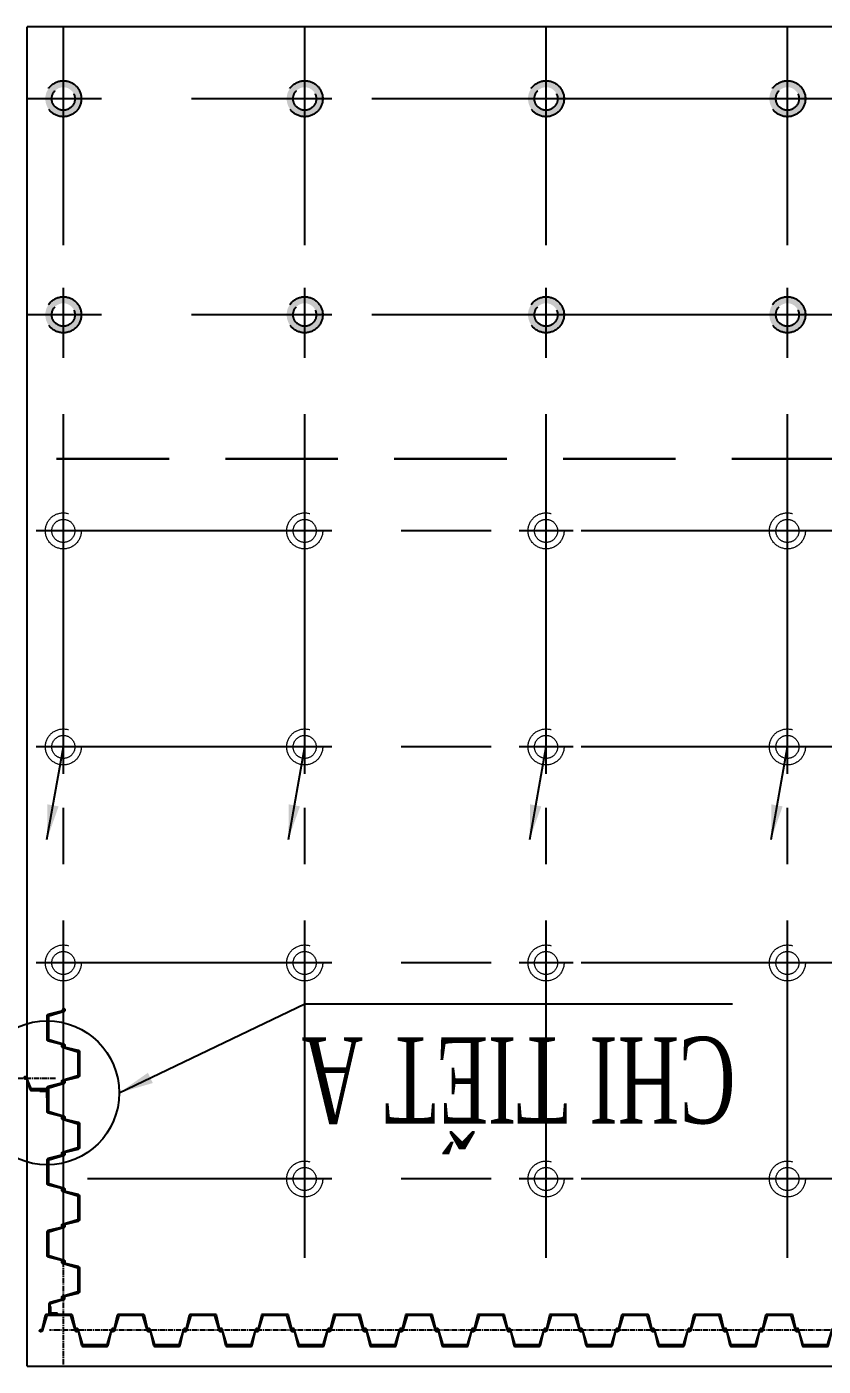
# Model space of a CAD drawing. Extents: x -57534 to 10615, y -13723 to 96319.
# Drawn here: x -13610 to -12504, y 49682 to 51542 of the extents above; entities that cross this region are included whole.
import ezdxf

# ---------------------------------------------------------------- set-up
doc = ezdxf.new("R2010")
doc.units = 0
doc.header["$LTSCALE"] = 5
doc.header["$MEASUREMENT"] = 0
for name, pattern in [('CENTER', [2, 1.25, -0.25, 0.25, -0.25]), ('CENTER2', [1.125, 0.75, -0.125, 0.125, -0.125]), ('HIDDEN', [0.375, 0.25, -0.125])]:
    doc.linetypes.add(name, pattern=pattern)
doc.layers.get('0').update_dxf_attribs({"linetype": 'CONTINUOUS'})
doc.layers.get('DEFPOINTS').update_dxf_attribs({"linetype": 'CONTINUOUS'})
for name, color, linetype in [('BORDER', 2, 'CONTINUOUS'), ('CENTER', 9, 'CENTER2'), ('Coc', 2, 'CONTINUOUS'), ('Cochh', 7, 'CONTINUOUS'), ('Cu', 230, 'CONTINUOUS'), ('DIMENSION', 4, 'CONTINUOUS'), ('HATCH', 7, 'CONTINUOUS'), ('TEXT', 3, 'CONTINUOUS')]:
    doc.layers.add(name, color=color, linetype=linetype)
doc.layers.add('Border k in', color=241, linetype='CONTINUOUS', lineweight=30, plot=False)
doc.layers.add('KHUAT', color=235, linetype='HIDDEN', lineweight=18)
doc.styles.add('DIM', font='romans.shx', dxfattribs={"width": 0.65})
doc.styles.add('THUONG', font='vntimeh.shx', dxfattribs={"width": 0.65})
doc.dimstyles.new('1-400', dxfattribs={"dimscale": 400, "dimtxt": 0.22, "dimasz": 0.12, "dimexe": 0.1, "dimexo": 0.1, "dimgap": 0.08, "dimtad": 1, "dimdec": 0, "dimzin": 0, "dimdsep": 46, "dimtxsty": 'DIM', "dimblk": 'ARCHTICK', "dimcen": 0.15, "dimdle": 0.1, "dimclrd": 4, "dimclre": 7, "dimclrt": 2, "dimaunit": 1, "dimadec": 0, "dimazin": 0, "dimtfac": 1, "dimtdec": 0, "dimtix": 1, "dimtmove": 1, "dimatfit": 3, "dimfxl": 1, "dimtolj": 1, "dimtzin": 0, "dimarcsym": 0})
doc.dimstyles.new('400.Ph', dxfattribs={"dimscale": 400, "dimtxt": 0.2, "dimasz": 0.1, "dimexe": 0.1, "dimexo": 0.1, "dimgap": 0.06, "dimtad": 1, "dimdec": 0, "dimzin": 0, "dimdsep": 46, "dimtxsty": 'DIM', "dimblk": 'ARCHTICK', "dimcen": 0.15, "dimdle": 0.1, "dimclrd": 256, "dimclre": 7, "dimclrt": 6, "dimadec": 0, "dimazin": 0, "dimtfac": 1, "dimtdec": 0, "dimtix": 1, "dimtmove": 0, "dimatfit": 3, "dimfxl": 1, "dimtolj": 1, "dimtzin": 0, "dimarcsym": 0})

# ---------------------------------------------------------------- blocks, each defined once
blk = doc.blocks.new('CocD500_HH')
at = {"layer": 'CENTER', "ltscale": 50}
for p, q in [((0, 37.5), (0, -37.5)), ((-37.5, 0), (37.5, 0))]:
    blk.add_line(p, q, dxfattribs=at)
at = {"layer": 'KHUAT', "ltscale": 100}
for radius in [25, 16]:
    blk.add_circle((0, 0), radius, dxfattribs=at)
blk = doc.blocks.new('_ArchTick')
at = {"color": 0, "linetype": 'ByBlock', "const_width": 0.15}
blk.add_lwpolyline([(-0.5, -0.5), (0.5, 0.5)], dxfattribs=at)
blk = doc.blocks.new('Cu SKSP-V SY390')
at = {"layer": 'CENTER'}
for p, q in [((-25, 20.3), (-25, 24.7)), ((25, 20.3), (25, 24.7))]:
    blk.add_line(p, q, dxfattribs=at)
at = {"layer": 'Cu'}
blk.add_lwpolyline([(-16.6, 2.7, 0.331206), (-15.7, 2), (15.7, 2, 0.331206), (16.6, 2.7), (23.1, 23.9, -0.331206), (24.1, 24.7), (25.3, 24.7, -0.223582), (26.5, 24.1, -0.452935), (26.1, 22.2), (25, 21.7, -0.518485), (24.2, 21.9, -0.300037), (24.7, 22.4), (25.7, 22.9, 0.427626), (25.8, 23.6, 0.215462), (25.3, 23.9), (24.5, 23.9, 0.331206), (23.7, 23.3), (18.4, 1.3, -0.331206), (16.7, 0), (-16.7, 0, -0.331206), (-18.4, 1.3), (-23.7, 23.3, 0.331206), (-24.5, 23.9), (-25.3, 23.9, 0.215462), (-25.8, 23.6, 0.427626), (-25.7, 22.9), (-24.7, 22.4, -0.300037), (-24.2, 21.9, -0.518485), (-25, 21.7), (-26.1, 22.2, -0.452935), (-26.5, 24.1, -0.223582), (-25.3, 24.7), (-24.1, 24.7, -0.331206), (-23.1, 23.9)], format="xyb", close=True, dxfattribs=at)
blk = doc.blocks.new('Cu SKSP-V Loai SY390')
at = {"layer": 'CENTER'}
for p, q in [((-25, 20.3), (-25, 24.7)), ((25, 20.3), (25, 24.7))]:
    blk.add_line(p, q, dxfattribs=at)
at = {"layer": 'Cu'}
blk.add_lwpolyline([(-16.6, 2.7, 0.331206), (-15.7, 2), (15.7, 2, 0.331206), (16.6, 2.7), (23.1, 23.9, -0.331206), (24.1, 24.7), (25.3, 24.7, -0.223582), (26.5, 24.1, -0.452935), (26.1, 22.2), (25, 21.7, -0.518485), (24.2, 21.9, -0.300037), (24.7, 22.4), (25.7, 22.9, 0.427626), (25.8, 23.6, 0.215462), (25.3, 23.9), (24.5, 23.9, 0.331206), (23.7, 23.3), (18.4, 1.3, -0.331206), (16.7, 0), (-16.7, 0, -0.331206), (-18.4, 1.3), (-23.7, 23.3, 0.331206), (-24.5, 23.9), (-25.3, 23.9, 0.215462), (-25.8, 23.6, 0.427626), (-25.7, 22.9), (-24.7, 22.4, -0.300037), (-24.2, 21.9, -0.518485), (-25, 21.7), (-26.1, 22.2, -0.452935), (-26.5, 24.1, -0.223582), (-25.3, 24.7), (-24.1, 24.7, -0.331206), (-23.1, 23.9)], format="xyb", close=True, dxfattribs=at)
at = {"layer": 'DIMENSION'}
blk.add_blockref('Cu SKSP-V SY390', (0, 0), dxfattribs=at)
blk = doc.blocks.new('*U91')
at = {"layer": 'DIMENSION', "xscale": -1, "rotation": 180}
for p in [(2650, 45), (2750, 45), (2850, 45), (2950, 45), (3050, 45), (3150, 45), (3250, 45), (3350, 45), (3450, 45), (3550, 45), (3650, 45)]:
    blk.add_blockref('Cu SKSP-V Loai SY390', p, dxfattribs=at)
at = {"layer": 'DIMENSION'}
for p in [(2700, 0), (2800, 0), (2900, 0), (3000, 0), (3100, 0), (3200, 0), (3300, 0), (3400, 0), (3500, 0), (3600, 0)]:
    blk.add_blockref('Cu SKSP-V Loai SY390', p, dxfattribs=at)
blk = doc.blocks.new('*U92')
at = {"layer": 'DIMENSION', "xscale": -1, "rotation": 180}
for p in [(50, 45), (150, 45), (250, 45), (350, 45)]:
    blk.add_blockref('Cu SKSP-V Loai SY390', p, dxfattribs=at)
at = {"layer": 'DIMENSION'}
for p in [(0, 0), (100, 0), (200, 0), (300, 0)]:
    blk.add_blockref('Cu SKSP-V Loai SY390', p, dxfattribs=at)
blk = doc.blocks.new('cocbs')
at = {"layer": 'Coc'}
h = blk.add_hatch(color=256, dxfattribs=at)
h.paths.add_polyline_path([(-46596.3, 9805.7), (-46596.3, 9796.7, -0.414214), (-46580.3, 9780.7), (-46571.3, 9780.7, 0.414214)])
h.paths.add_polyline_path([(-46571.3, 9780.7), (-46580.3, 9780.7, -0.414214), (-46596.3, 9764.7), (-46596.3, 9755.7, 0.414214)])
h.paths.add_polyline_path([(-46612.3, 9780.7), (-46621.3, 9780.7, 0.414214), (-46596.3, 9755.7), (-46596.3, 9764.7, -0.414214)])
h.paths.add_polyline_path([(-46596.3, 9796.7), (-46596.3, 9805.7, 0.414214), (-46621.3, 9780.7), (-46612.3, 9780.7, -0.414214)])
at = {"layer": 'Coc', "color": 8, "linetype": 'HIDDEN', "ltscale": 50}
for radius in [25, 16]:
    blk.add_circle((-46596.3, 9780.7), radius, dxfattribs=at)
at = {"layer": 'Cochh', "linetype": 'CENTER', "ltscale": 25}
for p, q in [((-46596.3, 9818.2), (-46596.3, 9743.2)), ((-46633.8, 9780.7), (-46558.8, 9780.7))]:
    blk.add_line(p, q, dxfattribs=at)
blk = doc.blocks.new('*D105')
at = {"layer": 'DEFPOINTS', "color": 0}
for p in [(-46789.1, 9367.7), (-46789.1, 8449.5), (-50569.1, 8225.7)]:
    blk.add_point(p, dxfattribs=at)
at = {"layer": 'DIMENSION', "color": 7, "lineweight": -2}
for p, q in [((-46789.1, 9327.7), (-46789.1, 8409.5)), ((-50569.1, 8265.7), (-50569.1, 8489.5))]:
    blk.add_line(p, q, dxfattribs=at)
at = {"layer": 'DIMENSION', "lineweight": -2}
blk.add_line((-50609.1, 8449.5), (-46749.1, 8449.5), dxfattribs=at)
at = {"layer": 'DIMENSION', "lineweight": -2, "xscale": 40, "yscale": 40, "zscale": 40, "rotation": 180}
blk.add_blockref('_ArchTick', (-50569.1, 8449.5), dxfattribs=at)
at = {"layer": 'DIMENSION', "lineweight": -2, "xscale": 40, "yscale": 40, "zscale": 40}
blk.add_blockref('_ArchTick', (-46789.1, 8449.5), dxfattribs=at)
at = {"layer": 'DIMENSION', "color": 6, "insert": (-48679.1, 8513.5), "char_height": 80, "attachment_point": 5, "style": 'DIM'}
blk.add_mtext('\\A1;3780', dxfattribs=at)
blk = doc.blocks.new('A$C7E87390C')
at = {"layer": 'HATCH'}
h = blk.add_hatch(dxfattribs=at)
h.set_pattern_fill('ANSI31', color=256, scale=70, style=0)
h.set_pattern_definition([(225, (4516.7432, 5226.8513), (0.61872, -0.61872), [])])
edge = h.paths.add_edge_path()
edge.add_ellipse((4516.1, 5217.3), major_axis=(0.283, 0.283), ratio=1, start_angle=135, end_angle=225)
edge.add_line((4516.1, 5216.9), (4516.7, 5216.9))
edge.add_line((4516.7, 5216.9), (4516.7, 5226.9))
edge.add_line((4516.7, 5226.9), (4506.7, 5226.9))
edge.add_line((4506.7, 5226.9), (4506.7, 5226.3))
edge.add_ellipse((4507.1, 5226.3), major_axis=(0.283, 0.283), ratio=1, start_angle=135, end_angle=225)
edge.add_line((4507.1, 5225.9), (4514.5, 5225.9))
edge.add_ellipse((4514.5, 5224.7), major_axis=(-0.849, 0.849), ratio=1, start_angle=225, end_angle=315, ccw=False)
edge.add_line((4515.7, 5224.7), (4515.7, 5217.3))
h = blk.add_hatch(dxfattribs=at)
h.set_pattern_fill('ANSI31', color=256, scale=70, angle=180, style=0)
h.set_pattern_definition([(45, (4521.0434, 4916.4574), (-0.61872, 0.61872), [])])
edge = h.paths.add_edge_path()
edge.add_ellipse((4521.6, 4926.1), major_axis=(-0.283, -0.283), ratio=1, start_angle=135, end_angle=225)
edge.add_line((4521.6, 4926.5), (4521, 4926.5))
edge.add_line((4521, 4926.5), (4521, 4916.5))
edge.add_line((4521, 4916.5), (4531, 4916.5))
edge.add_line((4531, 4916.5), (4531, 4917.1))
edge.add_ellipse((4530.6, 4917.1), major_axis=(-0.283, -0.283), ratio=1, start_angle=135, end_angle=225)
edge.add_line((4530.6, 4917.5), (4523.2, 4917.5))
edge.add_ellipse((4523.2, 4918.7), major_axis=(0.849, -0.849), ratio=1, start_angle=225, end_angle=315, ccw=False)
edge.add_line((4522, 4918.7), (4522, 4926.1))
at = {"layer": 'BORDER'}
for p, q in [((4548.5, 5299.4), (768.5, 5299.4)), ((4548.5, 5299.4), (4548.5, 3439.4)), ((1070.5, 3439.4), (4548.5, 3439.4))]:
    blk.add_line(p, q, dxfattribs=at)
at = {"layer": 'Border k in', "linetype": 'HIDDEN', "ltscale": 125}
blk.add_line((1070.5, 4039.4), (4548.5, 4039.4), dxfattribs=at)
at = {"layer": 'CENTER', "ltscale": 2}
for p, q in [((4498.5, 5297), (4498.5, 4857.9)), ((779.8, 5249.4), (4517.7, 5249.4)), ((38390.7, 4899.5), (4509.5, 4899.5))]:
    blk.add_line(p, q, dxfattribs=at)
at = {"layer": 'CENTER', "ltscale": 125}
for p, q in [((3493.5, 5149), (3493.5, 3439.4)), ((3828.5, 5149), (3828.5, 3439.4)), ((4163.5, 5149), (4163.5, 3439.4)), ((4498.5, 5149), (4498.5, 3439.4))]:
    blk.add_line(p, q, dxfattribs=at)
at = {"layer": 'CENTER', "ltscale": 200}
for p, q in [((779.8, 5039.4), (4464.8, 5039.4)), ((779.8, 4739.4), (4503.8, 4739.4)), ((779.8, 4439.4), (4503.8, 4439.4)), ((779.8, 4139.4), (4503.8, 4139.4)), ((1070.5, 3839.4), (4548.5, 3839.4)), ((1070.5, 3539.4), (4548.5, 3539.4))]:
    blk.add_line(p, q, dxfattribs=at)
at = {"layer": 'CENTER'}
for p, q in [((4498.5, 4901.5), (4498.5, 4897.2)), ((4498.5, 4901.5), (4498.5, 4897.2)), ((4548.5, 4901.5), (4548.5, 4897.2)), ((4548.5, 4901.5), (4548.5, 4897.2))]:
    blk.add_line(p, q, dxfattribs=at)
at = {"layer": 'Cu'}
blk.add_lwpolyline([(4521, 4914.4), (4542.2, 4914.4, -0.331206), (4543.2, 4913.7), (4549.6, 4898, 0.331206), (4550.6, 4897.3), (4551.8, 4897.3, 0.223582), (4553, 4897.8, 0.452935), (4552.6, 4899.7), (4551.6, 4900.2, 0.518485), (4550.7, 4900, 0.300037), (4551.2, 4899.5), (4552.2, 4899, -0.427626), (4552.4, 4898.3, -0.215462), (4551.8, 4898.1), (4551, 4898.1, -0.331206), (4550.3, 4898.7), (4544.9, 4915.2, 0.331206), (4543.2, 4916.5), (4521, 4916.5)], format="xyb", dxfattribs=at)
at = {"layer": 'DIMENSION'}
for points in [[(3439.1, 5269.8), (3470.5, 5269.8, -0.331206), (3471.4, 5269.1), (3477.9, 5247.9, 0.331206), (3478.8, 5247.2), (3480.1, 5247.2, 0.223582), (3481.3, 5247.7, 0.452935), (3480.9, 5249.6), (3479.8, 5250.1, 0.518485), (3479, 5249.9, 0.300037), (3479.5, 5249.4), (3480.5, 5248.9, -0.427626), (3480.6, 5248.2, -0.215462), (3480.1, 5248), (3479.3, 5248, -0.331206), (3478.5, 5248.6), (3473.2, 5270.6, 0.331206), (3471.5, 5271.9), (3438.1, 5271.9, 0.331206)], [(4516.7, 5226.9), (4516.7, 5213.2, -0.331206), (4516, 5212.2), (4497.1, 5206.3, 0.331206), (4496.4, 5205.3), (4496.4, 5204.1, 0.223582), (4496.9, 5202.9, 0.452935), (4498.8, 5203.3), (4499.3, 5204.3, 0.518485), (4499.1, 5205.2, 0.300037), (4498.6, 5204.7), (4498.1, 5203.7, -0.427626), (4497.4, 5203.5, -0.215462), (4497.2, 5204.1), (4497.2, 5204.9, -0.331206), (4497.8, 5205.6), (4517.3, 5211, 0.331206), (4518.5, 5212.7), (4518.5, 5226.9)]]:
    blk.add_lwpolyline(points, format="xyb", dxfattribs=at)
for points in [[(3538.2, 5269.1, -0.331206), (3539.1, 5269.8), (3570.5, 5269.8, -0.331206), (3571.4, 5269.1), (3577.9, 5247.9, 0.331206), (3578.8, 5247.2), (3580.1, 5247.2, 0.223582), (3581.3, 5247.7, 0.452935), (3580.9, 5249.6), (3579.8, 5250.1, 0.518485), (3579, 5249.9, 0.300037), (3579.5, 5249.4), (3580.5, 5248.9, -0.427626), (3580.6, 5248.2, -0.215462), (3580.1, 5248), (3579.3, 5248, -0.331206), (3578.5, 5248.6), (3573.2, 5270.6, 0.331206), (3571.5, 5271.9), (3538.1, 5271.9, 0.331206), (3536.4, 5270.6), (3531.1, 5248.6, -0.331206), (3530.3, 5248), (3529.5, 5248, -0.215462), (3529, 5248.2, -0.427626), (3529.1, 5248.9), (3530.1, 5249.4, 0.300037), (3530.6, 5249.9, 0.518485), (3529.8, 5250.1), (3528.7, 5249.6, 0.452935), (3528.3, 5247.7, 0.223582), (3529.5, 5247.2), (3530.7, 5247.2, 0.331206), (3531.7, 5247.9)], [(3638.2, 5269.1, -0.331206), (3639.1, 5269.8), (3670.5, 5269.8, -0.331206), (3671.4, 5269.1), (3677.9, 5247.9, 0.331206), (3678.8, 5247.2), (3680.1, 5247.2, 0.223582), (3681.3, 5247.7, 0.452935), (3680.9, 5249.6), (3679.8, 5250.1, 0.518485), (3679, 5249.9, 0.300037), (3679.5, 5249.4), (3680.5, 5248.9, -0.427626), (3680.6, 5248.2, -0.215462), (3680.1, 5248), (3679.3, 5248, -0.331206), (3678.5, 5248.6), (3673.2, 5270.6, 0.331206), (3671.5, 5271.9), (3638.1, 5271.9, 0.331206), (3636.4, 5270.6), (3631.1, 5248.6, -0.331206), (3630.3, 5248), (3629.5, 5248, -0.215462), (3629, 5248.2, -0.427626), (3629.1, 5248.9), (3630.1, 5249.4, 0.300037), (3630.6, 5249.9, 0.518485), (3629.8, 5250.1), (3628.7, 5249.6, 0.452935), (3628.3, 5247.7, 0.223582), (3629.5, 5247.2), (3630.7, 5247.2, 0.331206), (3631.7, 5247.9)], [(3738.2, 5269.1, -0.331206), (3739.1, 5269.8), (3770.5, 5269.8, -0.331206), (3771.4, 5269.1), (3777.9, 5247.9, 0.331206), (3778.8, 5247.2), (3780.1, 5247.2, 0.223582), (3781.3, 5247.7, 0.452935), (3780.9, 5249.6), (3779.8, 5250.1, 0.518485), (3779, 5249.9, 0.300037), (3779.5, 5249.4), (3780.5, 5248.9, -0.427626), (3780.6, 5248.2, -0.215462), (3780.1, 5248), (3779.3, 5248, -0.331206), (3778.5, 5248.6), (3773.2, 5270.6, 0.331206), (3771.5, 5271.9), (3738.1, 5271.9, 0.331206), (3736.4, 5270.6), (3731.1, 5248.6, -0.331206), (3730.3, 5248), (3729.5, 5248, -0.215462), (3729, 5248.2, -0.427626), (3729.1, 5248.9), (3730.1, 5249.4, 0.300037), (3730.6, 5249.9, 0.518485), (3729.8, 5250.1), (3728.7, 5249.6, 0.452935), (3728.3, 5247.7, 0.223582), (3729.5, 5247.2), (3730.7, 5247.2, 0.331206), (3731.7, 5247.9)], [(3838.2, 5269.1, -0.331206), (3839.1, 5269.8), (3870.5, 5269.8, -0.331206), (3871.4, 5269.1), (3877.9, 5247.9, 0.331206), (3878.8, 5247.2), (3880.1, 5247.2, 0.223582), (3881.3, 5247.7, 0.452935), (3880.9, 5249.6), (3879.8, 5250.1, 0.518485), (3879, 5249.9, 0.300037), (3879.5, 5249.4), (3880.5, 5248.9, -0.427626), (3880.6, 5248.2, -0.215462), (3880.1, 5248), (3879.3, 5248, -0.331206), (3878.5, 5248.6), (3873.2, 5270.6, 0.331206), (3871.5, 5271.9), (3838.1, 5271.9, 0.331206), (3836.4, 5270.6), (3831.1, 5248.6, -0.331206), (3830.3, 5248), (3829.5, 5248, -0.215462), (3829, 5248.2, -0.427626), (3829.1, 5248.9), (3830.1, 5249.4, 0.300037), (3830.6, 5249.9, 0.518485), (3829.8, 5250.1), (3828.7, 5249.6, 0.452935), (3828.3, 5247.7, 0.223582), (3829.5, 5247.2), (3830.7, 5247.2, 0.331206), (3831.7, 5247.9)], [(3938.2, 5269.1, -0.331206), (3939.1, 5269.8), (3970.5, 5269.8, -0.331206), (3971.4, 5269.1), (3977.9, 5247.9, 0.331206), (3978.8, 5247.2), (3980.1, 5247.2, 0.223582), (3981.3, 5247.7, 0.452935), (3980.9, 5249.6), (3979.8, 5250.1, 0.518485), (3979, 5249.9, 0.300037), (3979.5, 5249.4), (3980.5, 5248.9, -0.427626), (3980.6, 5248.2, -0.215462), (3980.1, 5248), (3979.3, 5248, -0.331206), (3978.5, 5248.6), (3973.2, 5270.6, 0.331206), (3971.5, 5271.9), (3938.1, 5271.9, 0.331206), (3936.4, 5270.6), (3931.1, 5248.6, -0.331206), (3930.3, 5248), (3929.5, 5248, -0.215462), (3929, 5248.2, -0.427626), (3929.1, 5248.9), (3930.1, 5249.4, 0.300037), (3930.6, 5249.9, 0.518485), (3929.8, 5250.1), (3928.7, 5249.6, 0.452935), (3928.3, 5247.7, 0.223582), (3929.5, 5247.2), (3930.7, 5247.2, 0.331206), (3931.7, 5247.9)], [(4038.2, 5269.1, -0.331206), (4039.1, 5269.8), (4070.5, 5269.8, -0.331206), (4071.4, 5269.1), (4077.9, 5247.9, 0.331206), (4078.8, 5247.2), (4080.1, 5247.2, 0.223582), (4081.3, 5247.7, 0.452935), (4080.9, 5249.6), (4079.8, 5250.1, 0.518485), (4079, 5249.9, 0.300037), (4079.5, 5249.4), (4080.5, 5248.9, -0.427626), (4080.6, 5248.2, -0.215462), (4080.1, 5248), (4079.3, 5248, -0.331206), (4078.5, 5248.6), (4073.2, 5270.6, 0.331206), (4071.5, 5271.9), (4038.1, 5271.9, 0.331206), (4036.4, 5270.6), (4031.1, 5248.6, -0.331206), (4030.3, 5248), (4029.5, 5248, -0.215462), (4029, 5248.2, -0.427626), (4029.1, 5248.9), (4030.1, 5249.4, 0.300037), (4030.6, 5249.9, 0.518485), (4029.8, 5250.1), (4028.7, 5249.6, 0.452935), (4028.3, 5247.7, 0.223582), (4029.5, 5247.2), (4030.7, 5247.2, 0.331206), (4031.7, 5247.9)], [(4138.2, 5269.1, -0.331206), (4139.1, 5269.8), (4170.5, 5269.8, -0.331206), (4171.4, 5269.1), (4177.9, 5247.9, 0.331206), (4178.8, 5247.2), (4180.1, 5247.2, 0.223582), (4181.3, 5247.7, 0.452935), (4180.9, 5249.6), (4179.8, 5250.1, 0.518485), (4179, 5249.9, 0.300037), (4179.5, 5249.4), (4180.5, 5248.9, -0.427626), (4180.6, 5248.2, -0.215462), (4180.1, 5248), (4179.3, 5248, -0.331206), (4178.5, 5248.6), (4173.2, 5270.6, 0.331206), (4171.5, 5271.9), (4138.1, 5271.9, 0.331206), (4136.4, 5270.6), (4131.1, 5248.6, -0.331206), (4130.3, 5248), (4129.5, 5248, -0.215462), (4129, 5248.2, -0.427626), (4129.1, 5248.9), (4130.1, 5249.4, 0.300037), (4130.6, 5249.9, 0.518485), (4129.8, 5250.1), (4128.7, 5249.6, 0.452935), (4128.3, 5247.7, 0.223582), (4129.5, 5247.2), (4130.7, 5247.2, 0.331206), (4131.7, 5247.9)], [(4238.2, 5269.1, -0.331206), (4239.1, 5269.8), (4270.5, 5269.8, -0.331206), (4271.4, 5269.1), (4277.9, 5247.9, 0.331206), (4278.8, 5247.2), (4280.1, 5247.2, 0.223582), (4281.3, 5247.7, 0.452935), (4280.9, 5249.6), (4279.8, 5250.1, 0.518485), (4279, 5249.9, 0.300037), (4279.5, 5249.4), (4280.5, 5248.9, -0.427626), (4280.6, 5248.2, -0.215462), (4280.1, 5248), (4279.3, 5248, -0.331206), (4278.5, 5248.6), (4273.2, 5270.6, 0.331206), (4271.5, 5271.9), (4238.1, 5271.9, 0.331206), (4236.4, 5270.6), (4231.1, 5248.6, -0.331206), (4230.3, 5248), (4229.5, 5248, -0.215462), (4229, 5248.2, -0.427626), (4229.1, 5248.9), (4230.1, 5249.4, 0.300037), (4230.6, 5249.9, 0.518485), (4229.8, 5250.1), (4228.7, 5249.6, 0.452935), (4228.3, 5247.7, 0.223582), (4229.5, 5247.2), (4230.7, 5247.2, 0.331206), (4231.7, 5247.9)], [(4338.2, 5269.1, -0.331206), (4339.1, 5269.8), (4370.5, 5269.8, -0.331206), (4371.4, 5269.1), (4377.9, 5247.9, 0.331206), (4378.8, 5247.2), (4380.1, 5247.2, 0.223582), (4381.3, 5247.7, 0.452935), (4380.9, 5249.6), (4379.8, 5250.1, 0.518485), (4379, 5249.9, 0.300037), (4379.5, 5249.4), (4380.5, 5248.9, -0.427626), (4380.6, 5248.2, -0.215462), (4380.1, 5248), (4379.3, 5248, -0.331206), (4378.5, 5248.6), (4373.2, 5270.6, 0.331206), (4371.5, 5271.9), (4338.1, 5271.9, 0.331206), (4336.4, 5270.6), (4331.1, 5248.6, -0.331206), (4330.3, 5248), (4329.5, 5248, -0.215462), (4329, 5248.2, -0.427626), (4329.1, 5248.9), (4330.1, 5249.4, 0.300037), (4330.6, 5249.9, 0.518485), (4329.8, 5250.1), (4328.7, 5249.6, 0.452935), (4328.3, 5247.7, 0.223582), (4329.5, 5247.2), (4330.7, 5247.2, 0.331206), (4331.7, 5247.9)], [(4438.2, 5269.1, -0.331206), (4439.1, 5269.8), (4470.5, 5269.8, -0.331206), (4471.4, 5269.1), (4477.9, 5247.9, 0.331206), (4478.8, 5247.2), (4480.1, 5247.2, 0.223582), (4481.3, 5247.7, 0.452935), (4480.9, 5249.6), (4479.8, 5250.1, 0.518485), (4479, 5249.9, 0.300037), (4479.5, 5249.4), (4480.5, 5248.9, -0.427626), (4480.6, 5248.2, -0.215462), (4480.1, 5248), (4479.3, 5248, -0.331206), (4478.5, 5248.6), (4473.2, 5270.6, 0.331206), (4471.5, 5271.9), (4438.1, 5271.9, 0.331206), (4436.4, 5270.6), (4431.1, 5248.6, -0.331206), (4430.3, 5248), (4429.5, 5248, -0.215462), (4429, 5248.2, -0.427626), (4429.1, 5248.9), (4430.1, 5249.4, 0.300037), (4430.6, 5249.9, 0.518485), (4429.8, 5250.1), (4428.7, 5249.6, 0.452935), (4428.3, 5247.7, 0.223582), (4429.5, 5247.2), (4430.7, 5247.2, 0.331206), (4431.7, 5247.9)], [(3488.2, 5229.6, 0.331206), (3489.1, 5228.9), (3520.5, 5228.9, 0.331206), (3521.4, 5229.6), (3527.9, 5250.8, -0.331206), (3528.8, 5251.5), (3530.1, 5251.5, -0.223582), (3531.3, 5251, -0.452935), (3530.9, 5249.1), (3529.8, 5248.6, -0.518485), (3529, 5248.8, -0.300037), (3529.5, 5249.3), (3530.5, 5249.8, 0.427626), (3530.6, 5250.5, 0.215462), (3530.1, 5250.7), (3529.3, 5250.7, 0.331206), (3528.5, 5250.1), (3523.2, 5228.1, -0.331206), (3521.5, 5226.9), (3488.1, 5226.9, -0.331206), (3486.4, 5228.1), (3481.1, 5250.1, 0.331206), (3480.3, 5250.7), (3479.5, 5250.7, 0.215462), (3479, 5250.5, 0.427626), (3479.1, 5249.8), (3480.1, 5249.3, -0.300037), (3480.6, 5248.8, -0.518485), (3479.8, 5248.6), (3478.7, 5249.1, -0.452935), (3478.3, 5251, -0.223582), (3479.5, 5251.5), (3480.7, 5251.5, -0.331206), (3481.7, 5250.8)], [(3588.2, 5229.6, 0.331206), (3589.1, 5228.9), (3620.5, 5228.9, 0.331206), (3621.4, 5229.6), (3627.9, 5250.8, -0.331206), (3628.8, 5251.5), (3630.1, 5251.5, -0.223582), (3631.3, 5251, -0.452935), (3630.9, 5249.1), (3629.8, 5248.6, -0.518485), (3629, 5248.8, -0.300037), (3629.5, 5249.3), (3630.5, 5249.8, 0.427626), (3630.6, 5250.5, 0.215462), (3630.1, 5250.7), (3629.3, 5250.7, 0.331206), (3628.5, 5250.1), (3623.2, 5228.1, -0.331206), (3621.5, 5226.9), (3588.1, 5226.9, -0.331206), (3586.4, 5228.1), (3581.1, 5250.1, 0.331206), (3580.3, 5250.7), (3579.5, 5250.7, 0.215462), (3579, 5250.5, 0.427626), (3579.1, 5249.8), (3580.1, 5249.3, -0.300037), (3580.6, 5248.8, -0.518485), (3579.8, 5248.6), (3578.7, 5249.1, -0.452935), (3578.3, 5251, -0.223582), (3579.5, 5251.5), (3580.7, 5251.5, -0.331206), (3581.7, 5250.8)], [(3688.2, 5229.6, 0.331206), (3689.1, 5228.9), (3720.5, 5228.9, 0.331206), (3721.4, 5229.6), (3727.9, 5250.8, -0.331206), (3728.8, 5251.5), (3730.1, 5251.5, -0.223582), (3731.3, 5251, -0.452935), (3730.9, 5249.1), (3729.8, 5248.6, -0.518485), (3729, 5248.8, -0.300037), (3729.5, 5249.3), (3730.5, 5249.8, 0.427626), (3730.6, 5250.5, 0.215462), (3730.1, 5250.7), (3729.3, 5250.7, 0.331206), (3728.5, 5250.1), (3723.2, 5228.1, -0.331206), (3721.5, 5226.9), (3688.1, 5226.9, -0.331206), (3686.4, 5228.1), (3681.1, 5250.1, 0.331206), (3680.3, 5250.7), (3679.5, 5250.7, 0.215462), (3679, 5250.5, 0.427626), (3679.1, 5249.8), (3680.1, 5249.3, -0.300037), (3680.6, 5248.8, -0.518485), (3679.8, 5248.6), (3678.7, 5249.1, -0.452935), (3678.3, 5251, -0.223582), (3679.5, 5251.5), (3680.7, 5251.5, -0.331206), (3681.7, 5250.8)], [(3788.2, 5229.6, 0.331206), (3789.1, 5228.9), (3820.5, 5228.9, 0.331206), (3821.4, 5229.6), (3827.9, 5250.8, -0.331206), (3828.8, 5251.5), (3830.1, 5251.5, -0.223582), (3831.3, 5251, -0.452935), (3830.9, 5249.1), (3829.8, 5248.6, -0.518485), (3829, 5248.8, -0.300037), (3829.5, 5249.3), (3830.5, 5249.8, 0.427626), (3830.6, 5250.5, 0.215462), (3830.1, 5250.7), (3829.3, 5250.7, 0.331206), (3828.5, 5250.1), (3823.2, 5228.1, -0.331206), (3821.5, 5226.9), (3788.1, 5226.9, -0.331206), (3786.4, 5228.1), (3781.1, 5250.1, 0.331206), (3780.3, 5250.7), (3779.5, 5250.7, 0.215462), (3779, 5250.5, 0.427626), (3779.1, 5249.8), (3780.1, 5249.3, -0.300037), (3780.6, 5248.8, -0.518485), (3779.8, 5248.6), (3778.7, 5249.1, -0.452935), (3778.3, 5251, -0.223582), (3779.5, 5251.5), (3780.7, 5251.5, -0.331206), (3781.7, 5250.8)], [(3888.2, 5229.6, 0.331206), (3889.1, 5228.9), (3920.5, 5228.9, 0.331206), (3921.4, 5229.6), (3927.9, 5250.8, -0.331206), (3928.8, 5251.5), (3930.1, 5251.5, -0.223582), (3931.3, 5251, -0.452935), (3930.9, 5249.1), (3929.8, 5248.6, -0.518485), (3929, 5248.8, -0.300037), (3929.5, 5249.3), (3930.5, 5249.8, 0.427626), (3930.6, 5250.5, 0.215462), (3930.1, 5250.7), (3929.3, 5250.7, 0.331206), (3928.5, 5250.1), (3923.2, 5228.1, -0.331206), (3921.5, 5226.9), (3888.1, 5226.9, -0.331206), (3886.4, 5228.1), (3881.1, 5250.1, 0.331206), (3880.3, 5250.7), (3879.5, 5250.7, 0.215462), (3879, 5250.5, 0.427626), (3879.1, 5249.8), (3880.1, 5249.3, -0.300037), (3880.6, 5248.8, -0.518485), (3879.8, 5248.6), (3878.7, 5249.1, -0.452935), (3878.3, 5251, -0.223582), (3879.5, 5251.5), (3880.7, 5251.5, -0.331206), (3881.7, 5250.8)], [(3988.2, 5229.6, 0.331206), (3989.1, 5228.9), (4020.5, 5228.9, 0.331206), (4021.4, 5229.6), (4027.9, 5250.8, -0.331206), (4028.8, 5251.5), (4030.1, 5251.5, -0.223582), (4031.3, 5251, -0.452935), (4030.9, 5249.1), (4029.8, 5248.6, -0.518485), (4029, 5248.8, -0.300037), (4029.5, 5249.3), (4030.5, 5249.8, 0.427626), (4030.6, 5250.5, 0.215462), (4030.1, 5250.7), (4029.3, 5250.7, 0.331206), (4028.5, 5250.1), (4023.2, 5228.1, -0.331206), (4021.5, 5226.9), (3988.1, 5226.9, -0.331206), (3986.4, 5228.1), (3981.1, 5250.1, 0.331206), (3980.3, 5250.7), (3979.5, 5250.7, 0.215462), (3979, 5250.5, 0.427626), (3979.1, 5249.8), (3980.1, 5249.3, -0.300037), (3980.6, 5248.8, -0.518485), (3979.8, 5248.6), (3978.7, 5249.1, -0.452935), (3978.3, 5251, -0.223582), (3979.5, 5251.5), (3980.7, 5251.5, -0.331206), (3981.7, 5250.8)], [(4088.2, 5229.6, 0.331206), (4089.1, 5228.9), (4120.5, 5228.9, 0.331206), (4121.4, 5229.6), (4127.9, 5250.8, -0.331206), (4128.8, 5251.5), (4130.1, 5251.5, -0.223582), (4131.3, 5251, -0.452935), (4130.9, 5249.1), (4129.8, 5248.6, -0.518485), (4129, 5248.8, -0.300037), (4129.5, 5249.3), (4130.5, 5249.8, 0.427626), (4130.6, 5250.5, 0.215462), (4130.1, 5250.7), (4129.3, 5250.7, 0.331206), (4128.5, 5250.1), (4123.2, 5228.1, -0.331206), (4121.5, 5226.9), (4088.1, 5226.9, -0.331206), (4086.4, 5228.1), (4081.1, 5250.1, 0.331206), (4080.3, 5250.7), (4079.5, 5250.7, 0.215462), (4079, 5250.5, 0.427626), (4079.1, 5249.8), (4080.1, 5249.3, -0.300037), (4080.6, 5248.8, -0.518485), (4079.8, 5248.6), (4078.7, 5249.1, -0.452935), (4078.3, 5251, -0.223582), (4079.5, 5251.5), (4080.7, 5251.5, -0.331206), (4081.7, 5250.8)], [(4188.2, 5229.6, 0.331206), (4189.1, 5228.9), (4220.5, 5228.9, 0.331206), (4221.4, 5229.6), (4227.9, 5250.8, -0.331206), (4228.8, 5251.5), (4230.1, 5251.5, -0.223582), (4231.3, 5251, -0.452935), (4230.9, 5249.1), (4229.8, 5248.6, -0.518485), (4229, 5248.8, -0.300037), (4229.5, 5249.3), (4230.5, 5249.8, 0.427626), (4230.6, 5250.5, 0.215462), (4230.1, 5250.7), (4229.3, 5250.7, 0.331206), (4228.5, 5250.1), (4223.2, 5228.1, -0.331206), (4221.5, 5226.9), (4188.1, 5226.9, -0.331206), (4186.4, 5228.1), (4181.1, 5250.1, 0.331206), (4180.3, 5250.7), (4179.5, 5250.7, 0.215462), (4179, 5250.5, 0.427626), (4179.1, 5249.8), (4180.1, 5249.3, -0.300037), (4180.6, 5248.8, -0.518485), (4179.8, 5248.6), (4178.7, 5249.1, -0.452935), (4178.3, 5251, -0.223582), (4179.5, 5251.5), (4180.7, 5251.5, -0.331206), (4181.7, 5250.8)], [(4288.2, 5229.6, 0.331206), (4289.1, 5228.9), (4320.5, 5228.9, 0.331206), (4321.4, 5229.6), (4327.9, 5250.8, -0.331206), (4328.8, 5251.5), (4330.1, 5251.5, -0.223582), (4331.3, 5251, -0.452935), (4330.9, 5249.1), (4329.8, 5248.6, -0.518485), (4329, 5248.8, -0.300037), (4329.5, 5249.3), (4330.5, 5249.8, 0.427626), (4330.6, 5250.5, 0.215462), (4330.1, 5250.7), (4329.3, 5250.7, 0.331206), (4328.5, 5250.1), (4323.2, 5228.1, -0.331206), (4321.5, 5226.9), (4288.1, 5226.9, -0.331206), (4286.4, 5228.1), (4281.1, 5250.1, 0.331206), (4280.3, 5250.7), (4279.5, 5250.7, 0.215462), (4279, 5250.5, 0.427626), (4279.1, 5249.8), (4280.1, 5249.3, -0.300037), (4280.6, 5248.8, -0.518485), (4279.8, 5248.6), (4278.7, 5249.1, -0.452935), (4278.3, 5251, -0.223582), (4279.5, 5251.5), (4280.7, 5251.5, -0.331206), (4281.7, 5250.8)], [(4388.2, 5229.6, 0.331206), (4389.1, 5228.9), (4420.5, 5228.9, 0.331206), (4421.4, 5229.6), (4427.9, 5250.8, -0.331206), (4428.8, 5251.5), (4430.1, 5251.5, -0.223582), (4431.3, 5251, -0.452935), (4430.9, 5249.1), (4429.8, 5248.6, -0.518485), (4429, 5248.8, -0.300037), (4429.5, 5249.3), (4430.5, 5249.8, 0.427626), (4430.6, 5250.5, 0.215462), (4430.1, 5250.7), (4429.3, 5250.7, 0.331206), (4428.5, 5250.1), (4423.2, 5228.1, -0.331206), (4421.5, 5226.9), (4388.1, 5226.9, -0.331206), (4386.4, 5228.1), (4381.1, 5250.1, 0.331206), (4380.3, 5250.7), (4379.5, 5250.7, 0.215462), (4379, 5250.5, 0.427626), (4379.1, 5249.8), (4380.1, 5249.3, -0.300037), (4380.6, 5248.8, -0.518485), (4379.8, 5248.6), (4378.7, 5249.1, -0.452935), (4378.3, 5251, -0.223582), (4379.5, 5251.5), (4380.7, 5251.5, -0.331206), (4381.7, 5250.8)], [(4488.2, 5229.6, 0.331206), (4489.1, 5228.9), (4520.5, 5228.9, 0.331206), (4521.4, 5229.6), (4527.9, 5250.8, -0.331206), (4528.8, 5251.5), (4530.1, 5251.5, -0.223582), (4531.3, 5251, -0.452935), (4530.9, 5249.1), (4529.8, 5248.6, -0.518485), (4529, 5248.8, -0.300037), (4529.5, 5249.3), (4530.5, 5249.8, 0.427626), (4530.6, 5250.5, 0.215462), (4530.1, 5250.7), (4529.3, 5250.7, 0.331206), (4528.5, 5250.1), (4523.2, 5228.1, -0.331206), (4521.5, 5226.9), (4488.1, 5226.9, -0.331206), (4486.4, 5228.1), (4481.1, 5250.1, 0.331206), (4480.3, 5250.7), (4479.5, 5250.7, 0.215462), (4479, 5250.5, 0.427626), (4479.1, 5249.8), (4480.1, 5249.3, -0.300037), (4480.6, 5248.8, -0.518485), (4479.8, 5248.6), (4478.7, 5249.1, -0.452935), (4478.3, 5251, -0.223582), (4479.5, 5251.5), (4480.7, 5251.5, -0.331206), (4481.7, 5250.8)], [(4515.7, 5217.3, 0.414214), (4516.1, 5216.9), (4516.7, 5216.9), (4516.7, 5226.9), (4506.7, 5226.9), (4506.7, 5226.3, 0.414214), (4507.1, 5225.9), (4514.5, 5225.9, -0.414214), (4515.7, 5224.7)], [(4478.8, 5196, 0.331206), (4478.1, 5195), (4478.1, 5163.7, 0.331206), (4478.8, 5162.7), (4500, 5156.3, -0.331206), (4500.7, 5155.3), (4500.7, 5154.1, -0.223582), (4500.2, 5152.9, -0.452935), (4498.3, 5153.3), (4497.8, 5154.3, -0.518485), (4498, 5155.2, -0.300037), (4498.5, 5154.7), (4499, 5153.7, 0.427626), (4499.7, 5153.5, 0.215462), (4499.9, 5154.1), (4499.9, 5154.9, 0.331206), (4499.3, 5155.6), (4477.3, 5161, -0.331206), (4476, 5162.7), (4476, 5196, -0.331206), (4477.3, 5197.7), (4499.3, 5203.1, 0.331206), (4499.9, 5203.9), (4499.9, 5204.6, 0.215462), (4499.7, 5205.2, 0.427626), (4499, 5205), (4498.5, 5204, -0.300037), (4498, 5203.5, -0.518485), (4497.8, 5204.4), (4498.3, 5205.4, -0.452935), (4500.2, 5205.8, -0.223582), (4500.7, 5204.6), (4500.7, 5203.4, -0.331206), (4500, 5202.4)], [(4518.3, 5146, -0.331206), (4519, 5145), (4519, 5113.7, -0.331206), (4518.3, 5112.7), (4497.1, 5106.3, 0.331206), (4496.4, 5105.3), (4496.4, 5104.1, 0.223582), (4496.9, 5102.9, 0.452935), (4498.8, 5103.3), (4499.3, 5104.3, 0.518485), (4499.1, 5105.2, 0.300037), (4498.6, 5104.7), (4498.1, 5103.7, -0.427626), (4497.4, 5103.5, -0.215462), (4497.2, 5104.1), (4497.2, 5104.9, -0.331206), (4497.8, 5105.6), (4519.8, 5111, 0.331206), (4521, 5112.7), (4521, 5146, 0.331206), (4519.8, 5147.7), (4497.8, 5153.1, -0.331206), (4497.2, 5153.9), (4497.2, 5154.6, -0.215462), (4497.4, 5155.2, -0.427626), (4498.1, 5155), (4498.6, 5154, 0.300037), (4499.1, 5153.5, 0.518485), (4499.3, 5154.4), (4498.8, 5155.4, 0.452935), (4496.9, 5155.8, 0.223582), (4496.4, 5154.6), (4496.4, 5153.4, 0.331206), (4497.1, 5152.4)], [(4478.8, 5096, 0.331206), (4478.1, 5095), (4478.1, 5063.7, 0.331206), (4478.8, 5062.7), (4500, 5056.3, -0.331206), (4500.7, 5055.3), (4500.7, 5054.1, -0.223582), (4500.2, 5052.9, -0.452935), (4498.3, 5053.3), (4497.8, 5054.3, -0.518485), (4498, 5055.2, -0.300037), (4498.5, 5054.7), (4499, 5053.7, 0.427626), (4499.7, 5053.5, 0.215462), (4499.9, 5054.1), (4499.9, 5054.9, 0.331206), (4499.3, 5055.6), (4477.3, 5061, -0.331206), (4476, 5062.7), (4476, 5096, -0.331206), (4477.3, 5097.7), (4499.3, 5103.1, 0.331206), (4499.9, 5103.9), (4499.9, 5104.6, 0.215462), (4499.7, 5105.2, 0.427626), (4499, 5105), (4498.5, 5104, -0.300037), (4498, 5103.5, -0.518485), (4497.8, 5104.4), (4498.3, 5105.4, -0.452935), (4500.2, 5105.8, -0.223582), (4500.7, 5104.6), (4500.7, 5103.4, -0.331206), (4500, 5102.4)], [(4518.3, 5046, -0.331206), (4519, 5045), (4519, 5013.7, -0.331206), (4518.3, 5012.7), (4497.1, 5006.3, 0.331206), (4496.4, 5005.3), (4496.4, 5004.1, 0.223582), (4496.9, 5002.9, 0.452935), (4498.8, 5003.3), (4499.3, 5004.3, 0.518485), (4499.1, 5005.2, 0.300037), (4498.6, 5004.7), (4498.1, 5003.7, -0.427626), (4497.4, 5003.5, -0.215462), (4497.2, 5004.1), (4497.2, 5004.9, -0.331206), (4497.8, 5005.6), (4519.8, 5011, 0.331206), (4521, 5012.7), (4521, 5046, 0.331206), (4519.8, 5047.7), (4497.8, 5053.1, -0.331206), (4497.2, 5053.9), (4497.2, 5054.6, -0.215462), (4497.4, 5055.2, -0.427626), (4498.1, 5055), (4498.6, 5054, 0.300037), (4499.1, 5053.5, 0.518485), (4499.3, 5054.4), (4498.8, 5055.4, 0.452935), (4496.9, 5055.8, 0.223582), (4496.4, 5054.6), (4496.4, 5053.4, 0.331206), (4497.1, 5052.4)], [(4478.8, 4996, 0.331206), (4478.1, 4995), (4478.1, 4963.7, 0.331206), (4478.8, 4962.7), (4500, 4956.3, -0.331206), (4500.7, 4955.3), (4500.7, 4954.1, -0.223582), (4500.2, 4952.9, -0.452935), (4498.3, 4953.3), (4497.8, 4954.3, -0.518485), (4498, 4955.2, -0.300037), (4498.5, 4954.7), (4499, 4953.7, 0.427626), (4499.7, 4953.5, 0.215462), (4499.9, 4954.1), (4499.9, 4954.9, 0.331206), (4499.3, 4955.6), (4477.3, 4961, -0.331206), (4476, 4962.7), (4476, 4996, -0.331206), (4477.3, 4997.7), (4499.3, 5003.1, 0.331206), (4499.9, 5003.9), (4499.9, 5004.6, 0.215462), (4499.7, 5005.2, 0.427626), (4499, 5005), (4498.5, 5004, -0.300037), (4498, 5003.5, -0.518485), (4497.8, 5004.4), (4498.3, 5005.4, -0.452935), (4500.2, 5005.8, -0.223582), (4500.7, 5004.6), (4500.7, 5003.4, -0.331206), (4500, 5002.4)], [(4518.3, 4946, -0.331206), (4519, 4945), (4519, 4913.7, -0.331206), (4518.3, 4912.7), (4497.1, 4906.3, 0.331206), (4496.4, 4905.3), (4496.4, 4904.1, 0.223582), (4496.9, 4902.9, 0.452935), (4498.8, 4903.3), (4499.3, 4904.3, 0.518485), (4499.1, 4905.2, 0.300037), (4498.6, 4904.7), (4498.1, 4903.7, -0.427626), (4497.4, 4903.5, -0.215462), (4497.2, 4904.1), (4497.2, 4904.9, -0.331206), (4497.8, 4905.6), (4519.8, 4911, 0.331206), (4521, 4912.7), (4521, 4946, 0.331206), (4519.8, 4947.7), (4497.8, 4953.1, -0.331206), (4497.2, 4953.9), (4497.2, 4954.6, -0.215462), (4497.4, 4955.2, -0.427626), (4498.1, 4955), (4498.6, 4954, 0.300037), (4499.1, 4953.5, 0.518485), (4499.3, 4954.4), (4498.8, 4955.4, 0.452935), (4496.9, 4955.8, 0.223582), (4496.4, 4954.6), (4496.4, 4953.4, 0.331206), (4497.1, 4952.4)], [(4522, 4926.1, 0.414214), (4521.6, 4926.5), (4521, 4926.5), (4521, 4916.5), (4531, 4916.5), (4531, 4917.1, 0.414214), (4530.6, 4917.5), (4523.2, 4917.5, -0.414214), (4522, 4918.7)], [(4478.8, 4896, 0.331206), (4478.1, 4895), (4478.1, 4863.7, 0.331206), (4478.8, 4862.7), (4500, 4856.3, -0.331206), (4500.7, 4855.3), (4500.7, 4854.1, -0.223582), (4500.2, 4852.9, -0.452935), (4498.3, 4853.3), (4497.8, 4854.3, -0.518485), (4498, 4855.2, -0.300037), (4498.5, 4854.7), (4499, 4853.7, 0.427626), (4499.7, 4853.5, 0.215462), (4499.9, 4854.1), (4499.9, 4854.9, 0.331206), (4499.3, 4855.6), (4477.3, 4861, -0.331206), (4476, 4862.7), (4476, 4896, -0.331206), (4477.3, 4897.7), (4499.3, 4903.1, 0.331206), (4499.9, 4903.9), (4499.9, 4904.6, 0.215462), (4499.7, 4905.2, 0.427626), (4499, 4905), (4498.5, 4904, -0.300037), (4498, 4903.5, -0.518485), (4497.8, 4904.4), (4498.3, 4905.4, -0.452935), (4500.2, 4905.8, -0.223582), (4500.7, 4904.6), (4500.7, 4903.4, -0.331206), (4500, 4902.4)], [(4518.3, 4846, -0.331206), (4519, 4845), (4519, 4813.7, -0.331206), (4518.3, 4812.7), (4497.1, 4806.3, 0.331206), (4496.4, 4805.3), (4496.4, 4804.1, 0.223582), (4496.9, 4802.9, 0.452935), (4498.8, 4803.3), (4499.3, 4804.3, 0.518485), (4499.1, 4805.2, 0.300037), (4498.6, 4804.7), (4498.1, 4803.7, -0.427626), (4497.4, 4803.5, -0.215462), (4497.2, 4804.1), (4497.2, 4804.9, -0.331206), (4497.8, 4805.6), (4519.8, 4811, 0.331206), (4521, 4812.7), (4521, 4846, 0.331206), (4519.8, 4847.7), (4497.8, 4853.1, -0.331206), (4497.2, 4853.9), (4497.2, 4854.6, -0.215462), (4497.4, 4855.2, -0.427626), (4498.1, 4855), (4498.6, 4854, 0.300037), (4499.1, 4853.5, 0.518485), (4499.3, 4854.4), (4498.8, 4855.4, 0.452935), (4496.9, 4855.8, 0.223582), (4496.4, 4854.6), (4496.4, 4853.4, 0.331206), (4497.1, 4852.4)]]:
    blk.add_lwpolyline(points, format="xyb", close=True, dxfattribs=at)
at = {"layer": 'TEXT'}
blk.add_circle((4521, 4919.8), 100, dxfattribs=at)
at = {"layer": 'Coc'}
for p in [(50089.8, -5941.4), (50424.8, -5941.4), (50759.8, -5941.4), (51094.8, -5941.4), (50089.8, -6241.4), (50424.8, -6241.4), (50759.8, -6241.4), (51094.8, -6241.4)]:
    blk.add_blockref('cocbs', p, dxfattribs=at)
at = {"layer": 'DIMENSION'}
blk.add_blockref('*U91', (804.8, 5226.9), dxfattribs=at)
at = {"layer": 'DIMENSION', "rotation": 90}
blk.add_blockref('*U92', (4521, 4829.4), dxfattribs=at)
at = {"layer": 'HATCH'}
for p in [(3493.5, 5039.4), (3828.5, 5039.4), (4163.5, 5039.4), (3493.5, 4739.4), (3828.5, 4739.4), (4163.5, 4739.4), (4498.5, 4739.4), (3493.5, 4439.4), (3828.5, 4439.4), (4163.5, 4439.4), (4498.5, 4439.4), (3493.5, 4139.4), (3828.5, 4139.4), (4163.5, 4139.4), (4498.5, 4139.4)]:
    blk.add_blockref('CocD500_HH', p, dxfattribs=at)
at = {"layer": 'TEXT', "style": 'THUONG', "width": 0.65}
blk.add_text('chi tiÕt a', height=120, dxfattribs=at).set_placement((3565.4, 4842.5))
at = {"layer": 'DIMENSION'}
dim = blk.add_linear_dim(base=(4548.5, 2521.1), p1=(768.5, 2297.4), p2=(4548.5, 3439.4), dimstyle='400.Ph', dxfattribs=at)
dim.commit()
dim.dimension.update_dxf_attribs({"geometry": '*D105', "text_midpoint": (2658.5, 2521.1), "dimtype": 128, "insert": (51337.6, -5928.3)})
at = {"layer": 'TEXT'}
for points, override in [([(4421, 4919.8), (4163.5, 4796.1), (3569.9, 4796.1)], {"dimtad": 0}), ([(3516.2, 4567.8), (3493.5, 4439.4)], {"dimgap": 0.08, "dimtad": 0}), ([(3851.2, 4567.8), (3828.5, 4439.4)], {"dimgap": 0.08, "dimtad": 0}), ([(4186.2, 4567.8), (4163.5, 4439.4)], {"dimgap": 0.08, "dimtad": 0}), ([(4521.2, 4567.8), (4498.5, 4439.4)], {"dimgap": 0.08, "dimtad": 0})]:
    blk.add_leader(points, dimstyle='1-400', override=override, dxfattribs=at)

msp = doc.modelspace()

# ---------------------------------------------------------------- block references
at = {"layer": 'DIMENSION', "ltscale": 5, "rotation": 180}
msp.add_blockref('A$C7E87390C', (-9060.5, 54981.5), dxfattribs=at)

doc.saveas('drawing.dxf')
